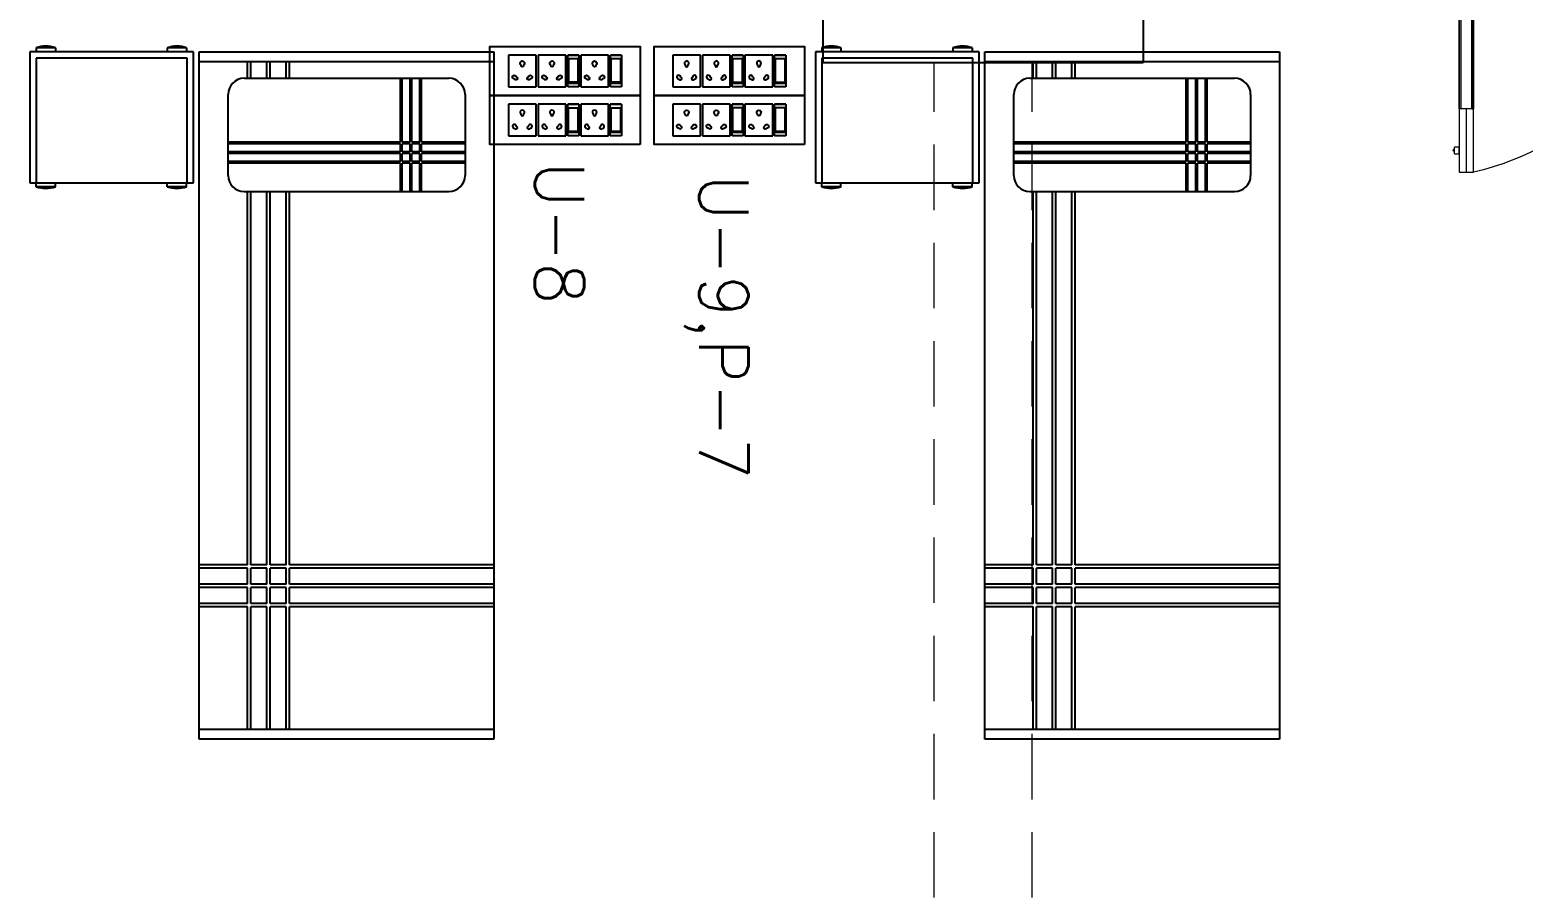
# Model space of a CAD drawing. Extents: x 11369658 to 11598203, y -3946797 to -3787209.
# Drawn here: x 11396815 to 11401377, y -3907160 to -3904526 of the extents above; entities that cross this region are included whole.
import ezdxf

# ---------------------------------------------------------------- set-up
doc = ezdxf.new("R2010")
doc.units = 0
doc.header["$MEASUREMENT"] = 0
doc.linetypes.add('CENTER', pattern=[0])
doc.linetypes.add('HIDDEN', pattern=[0.375, 0.25, -0.125])
doc.layers.get('0').update_dxf_attribs({"linetype": 'CONTINUOUS'})
for name, color, linetype in [('BEAM', 251, 'CONTINUOUS'), ('ELE-8M 6-16A UPS SOCKET', 223, 'CONTINUOUS'), ('ELE-8M RAW POWER SOCKET', 122, 'CONTINUOUS')]:
    doc.layers.add(name, color=color, linetype=linetype)
doc.layers.add('Double Leaf Door', color=4, linetype='CONTINUOUS', lineweight=18)
doc.layers.add('ELE-POWER SOCKET TEXT', color=7, linetype='CONTINUOUS', lineweight=5)
doc.styles.get("Standard").update_dxf_attribs({"font": 'arial.ttf'})

# ---------------------------------------------------------------- blocks, each defined once
blk = doc.blocks.new('1500x2100x50 DD')
at = {"layer": 'Double Leaf Door'}
for points in [[(44.2, 213.9), (49.1, 213.9), (49.1, 510.4), (44.2, 510.4)], [(87.8, 510.4), (82.8, 510.4), (82.8, 213.9), (87.8, 213.9)], [(1412.2, 510.4), (1417.2, 510.4), (1417.2, 213.9), (1412.2, 213.9)], [(1455.8, 213.9), (1450.9, 213.9), (1450.9, 510.4), (1455.8, 510.4)]]:
    blk.add_hatch(color=6, dxfattribs=at).paths.add_polyline_path(points)
at = {"layer": 'Double Leaf Door', "color": 8}
for p, q in [((44.2, 50), (44.2, 704.2)), ((44.2, 704.2), (87.8, 704.2)), ((66, 510.4), (66, 704.2)), ((87.8, 704.2), (87.8, 50)), ((1455.8, 704.2), (1412.2, 704.2)), ((1412.2, 704.2), (1412.2, 50)), ((1434, 510.4), (1434, 704.2)), ((1455.8, 50), (1455.8, 704.2)), ((29.8, 646.7), (29.8, 628.8)), ((44.2, 648.7), (31.7, 648.7)), ((44.2, 648.7), (44.2, 626.8)), ((1455.8, 648.7), (1468.3, 648.7)), ((1455.8, 648.7), (1455.8, 626.8)), ((1470.2, 646.7), (1470.2, 628.8)), ((31.7, 626.8), (44.2, 626.8)), ((1468.3, 626.8), (1455.8, 626.8)), ((66, 50), (66, 213.9)), ((1434, 50), (1434, 213.9)), ((0, 50), (0, 0)), ((40.2, 50), (0, 50)), ((2, 48), (2, 2)), ((38.2, 48), (2, 48)), ((38.2, 3), (38.2, 48)), ((40.2, 5), (40.2, 50)), ((87.8, 50), (44.2, 50)), ((1412.2, 50), (1455.8, 50)), ((1459.8, 5), (1459.8, 50)), ((1459.8, 50), (1500, 50)), ((1461.8, 3), (1461.8, 48)), ((1461.8, 48), (1498, 48)), ((1498, 48), (1498, 2)), ((1500, 50), (1500, 0)), ((0, 0), (40.2, 0)), ((2, 2), (40.2, 2)), ((50.1, 3), (38.2, 3)), ((52.1, 5), (40.2, 5)), ((40.2, 2), (50.1, 2)), ((40.2, 0), (52.1, 0)), ((50.1, 2), (50.1, 3)), ((52.1, 0), (52.1, 5)), ((1447.9, 0), (1447.9, 5)), ((1447.9, 5), (1459.8, 5)), ((1459.8, 0), (1447.9, 0)), ((1449.9, 2), (1449.9, 3)), ((1449.9, 3), (1461.8, 3)), ((1459.8, 2), (1449.9, 2)), ((1498, 2), (1459.8, 2)), ((1500, 0), (1459.8, 0))]:
    blk.add_line(p, q, dxfattribs=at)
at = {"layer": 'Double Leaf Door', "color": 6}
for p, q in [((87.8, 510.4), (44.2, 510.4)), ((44.2, 510.4), (44.2, 213.9)), ((49.1, 213.9), (49.1, 510.4)), ((82.8, 213.9), (82.8, 510.4)), ((87.8, 213.9), (87.8, 510.4)), ((1412.2, 213.9), (1412.2, 510.4)), ((1412.2, 510.4), (1455.8, 510.4)), ((1417.2, 213.9), (1417.2, 510.4)), ((1450.9, 213.9), (1450.9, 510.4)), ((1455.8, 510.4), (1455.8, 213.9)), ((44.2, 213.9), (87.8, 213.9)), ((1455.8, 213.9), (1412.2, 213.9))]:
    blk.add_line(p, q, dxfattribs=at)
at = {"layer": 'Double Leaf Door', "color": 6, "ltscale": 100}
for p, q in [((82.8, 510.4), (82.8, 213.9)), ((1417.2, 510.4), (1417.2, 213.9))]:
    blk.add_line(p, q, dxfattribs=at)
at = {"layer": 'Double Leaf Door', "color": 6}
for points in [[(44.2, 510.4), (44.2, 213.9), (49.1, 213.9), (49.1, 510.4), (44.2, 510.4)], [(87.8, 510.4), (87.8, 213.9), (82.8, 213.9), (82.8, 510.4), (87.8, 510.4)], [(1412.2, 510.4), (1412.2, 213.9), (1417.2, 213.9), (1417.2, 510.4), (1412.2, 510.4)], [(1455.8, 510.4), (1455.8, 213.9), (1450.9, 213.9), (1450.9, 510.4), (1455.8, 510.4)]]:
    blk.add_lwpolyline(points, dxfattribs=at)
at = {"layer": 'Double Leaf Door', "ltscale": 5000}
for points in [[(44.2, 510.4), (44.2, 213.9), (49.1, 213.9), (49.1, 510.4), (44.2, 510.4)], [(1455.8, 510.4), (1455.8, 213.9), (1450.9, 213.9), (1450.9, 510.4), (1455.8, 510.4)]]:
    blk.add_lwpolyline(points, dxfattribs=at)
at = {"layer": 'Double Leaf Door', "color": 8}
for centre, radius, start, end in [((-116.2, -164.4), 892.3, 13.906, 76.7864), ((1616.2, -164.4), 892.3, 103.2136, 166.094), ((29.8, 637.7), 3.72, 90, 270), ((31.7, 646.7), 1.98, 90, 180), ((1468.3, 646.7), 1.98, 0, 90), ((1470.2, 637.7), 3.72, 270, 90), ((31.7, 628.8), 1.98, 180, 270), ((1468.3, 628.8), 1.98, 270, 0)]:
    blk.add_arc(centre, radius, start, end, dxfattribs=at)
blk = doc.blocks.new('8M UPS SOCKET')
at = {"layer": 'ELE-8M 6-16A UPS SOCKET', "color": 223, "ltscale": 300}
for p, q in [((-268.1, 82.3), (-268.1, 17.7)), ((-211.4, 82.3), (-268.1, 82.3)), ((-211.4, 17.7), (-211.4, 82.3)), ((-207.7, 82.3), (-207.7, 17.7)), ((-151, 82.3), (-207.7, 82.3)), ((-151, 17.7), (-151, 82.3)), ((-147.2, 17.7), (-147.2, 82.3)), ((-147.2, 82.3), (-124.7, 82.3)), ((-124.7, 82.3), (-147.2, 82.3)), ((-145.4, 24.7), (-145.4, 75.3)), ((-145.4, 75.3), (-126.6, 75.3)), ((-126.6, 75.3), (-126.6, 24.7)), ((-124.7, 82.3), (-124.7, 17.7)), ((-124.7, 82.3), (-124.7, 17.7)), ((-64.3, 82.3), (-120.9, 82.3)), ((-120.9, 82.3), (-120.9, 17.7)), ((-64.3, 17.7), (-64.3, 82.3)), ((-60.5, 17.7), (-60.5, 82.3)), ((-60.5, 82.3), (-38, 82.3)), ((-38, 82.3), (-60.5, 82.3)), ((-58.6, 24.7), (-58.6, 75.3)), ((-58.6, 75.3), (-39.9, 75.3)), ((-39.9, 75.3), (-39.9, 24.7)), ((-38, 82.3), (-38, 17.7)), ((-38, 82.3), (-38, 17.7)), ((-268.1, 17.7), (-211.4, 17.7)), ((-207.7, 17.7), (-151, 17.7)), ((-124.7, 17.7), (-147.2, 17.7)), ((-126.6, 26.9), (-145.4, 26.9)), ((-126.6, 24.7), (-145.4, 24.7)), ((-120.9, 17.7), (-64.3, 17.7)), ((-38, 17.7), (-60.5, 17.7)), ((-39.9, 26.9), (-58.6, 26.9)), ((-39.9, 24.7), (-58.6, 24.7))]:
    blk.add_line(p, q, dxfattribs=at)
blk.add_lwpolyline([(0, 0), (-306.1, 0), (-306.1, 100), (0, 100)], close=True, dxfattribs=at)
for centre, radius, start, end in [((-239.8, 66), 4.41, 307.1584, 232.8416), ((-239.8, 61.6), 2.81, 161.4031, 18.5969), ((-179.3, 66), 4.41, 307.1584, 232.8416), ((-179.3, 61.6), 2.81, 161.4031, 18.5969), ((-92.6, 66), 4.41, 307.1584, 232.8416), ((-92.6, 61.6), 2.81, 161.4031, 18.5969), ((-255.9, 37.4), 3.8, 5.2689, 272.51), ((-252.9, 34.8), 3.07, 202.6838, 75.0951), ((-226.6, 34.8), 3.07, 104.9049, 337.3162), ((-223.6, 37.4), 3.8, 267.49, 174.7311), ((-195.5, 37.4), 3.8, 5.2689, 272.51), ((-192.5, 34.8), 3.07, 202.6838, 75.0951), ((-166.2, 34.8), 3.07, 104.9049, 337.3162), ((-163.2, 37.4), 3.8, 267.49, 174.7311), ((-108.8, 37.4), 3.8, 5.2689, 272.51), ((-105.8, 34.8), 3.07, 202.6838, 75.0951), ((-79.5, 34.8), 3.07, 104.9049, 337.3162), ((-76.5, 37.4), 3.8, 267.49, 174.7311)]:
    blk.add_arc(centre, radius, start, end, dxfattribs=at)
blk = doc.blocks.new('8m raw')
at = {"layer": 'ELE-8M 6-16A UPS SOCKET', "color": 123, "ltscale": 300}
for p, q in [((57.4, 123.5), (142.4, 123.5)), ((57.4, 26.5), (57.4, 123.5)), ((142.4, 123.5), (142.4, 26.5)), ((148.1, 123.5), (233.1, 123.5)), ((148.1, 26.5), (148.1, 123.5)), ((233.1, 123.5), (233.1, 26.5)), ((272.5, 123.5), (238.7, 123.5)), ((238.7, 123.5), (238.7, 26.5)), ((269.7, 112.9), (241.5, 112.9)), ((241.5, 112.9), (241.5, 37)), ((269.7, 109.6), (241.5, 109.6)), ((269.7, 37), (269.7, 112.9)), ((272.5, 26.5), (272.5, 123.5)), ((272.5, 26.5), (272.5, 123.5)), ((278.2, 26.5), (278.2, 123.5)), ((278.2, 123.5), (363.2, 123.5)), ((363.2, 123.5), (363.2, 26.5)), ((402.6, 123.5), (368.8, 123.5)), ((368.8, 123.5), (368.8, 26.5)), ((399.8, 112.9), (371.6, 112.9)), ((371.6, 112.9), (371.6, 37)), ((399.8, 109.6), (371.6, 109.6)), ((399.8, 37), (399.8, 112.9)), ((402.6, 26.5), (402.6, 123.5)), ((402.6, 26.5), (402.6, 123.5)), ((142.4, 26.5), (57.4, 26.5)), ((233.1, 26.5), (148.1, 26.5)), ((272.5, 26.5), (238.7, 26.5)), ((238.7, 26.5), (272.5, 26.5)), ((241.5, 37), (269.7, 37)), ((363.2, 26.5), (278.2, 26.5)), ((402.6, 26.5), (368.8, 26.5)), ((368.8, 26.5), (402.6, 26.5)), ((371.6, 37), (399.8, 37))]:
    blk.add_line(p, q, dxfattribs=at)
blk.add_lwpolyline([(459.6, 150), (0.4, 150), (0.4, 0), (459.6, 0)], close=True, dxfattribs=at)
for centre, radius, start, end in [((75.7, 93.9), 5.7, 87.49, 354.7311), ((80.2, 97.9), 4.6, 284.9049, 157.3162), ((119.6, 97.9), 4.6, 22.6838, 255.0951), ((124.1, 93.9), 5.7, 185.2689, 92.51), ((166.3, 93.9), 5.7, 87.49, 354.7311), ((170.8, 97.9), 4.6, 284.9049, 157.3162), ((210.3, 97.9), 4.6, 22.6838, 255.0951), ((214.8, 93.9), 5.7, 185.2689, 92.51), ((296.4, 93.9), 5.7, 87.49, 354.7311), ((300.9, 97.9), 4.6, 284.9049, 157.3162), ((340.4, 97.9), 4.6, 22.6838, 255.0951), ((344.9, 93.9), 5.7, 185.2689, 92.51), ((99.9, 51), 6.62, 127.1584, 52.8416), ((99.9, 57.7), 4.22, 341.4031, 198.5969), ((190.6, 51), 6.62, 127.1584, 52.8416), ((190.6, 57.7), 4.22, 341.4031, 198.5969), ((320.7, 51), 6.62, 127.1584, 52.8416), ((320.7, 57.7), 4.22, 341.4031, 198.5969)]:
    blk.add_arc(centre, radius, start, end, dxfattribs=at)

msp = doc.modelspace()

# ---------------------------------------------------------------- linework, layer by layer
at = {"color": 8, "lineweight": 25, "ltscale": 500}
for p, q in [((11399238.3, -3904626.4), (11399238.3, -3904326.4)), ((11400216.6, -3904326.4), (11400216.6, -3904626.4)), ((11400216.6, -3904626.4), (11399238.3, -3904626.4))]:
    msp.add_line(p, q, dxfattribs=at)
at = {"color": 8, "lineweight": 25}
for p, q in [((11396893.1, -3904580.6), (11396834, -3904580.6)), ((11396834, -3904580.6), (11396834, -3904592.8)), ((11396893.1, -3904580.6), (11396893.1, -3904592.8)), ((11397294.1, -3904580.6), (11397235.1, -3904580.6)), ((11397235.1, -3904580.6), (11397235.1, -3904592.8)), ((11397294.1, -3904580.6), (11397294.1, -3904592.8)), ((11399293.1, -3904580.6), (11399234.1, -3904580.6)), ((11399234.1, -3904580.6), (11399234.1, -3904592.8)), ((11399293.1, -3904580.6), (11399293.1, -3904592.8)), ((11399694.2, -3904580.6), (11399635.1, -3904580.6)), ((11399635.1, -3904580.6), (11399635.1, -3904592.8)), ((11399694.2, -3904580.6), (11399694.2, -3904592.8)), ((11397315.2, -3904592.8), (11396815.2, -3904592.8)), ((11396815.2, -3904592.8), (11396815.2, -3904992.8)), ((11397295.5, -3904612.5), (11396834.9, -3904612.5)), ((11396834.9, -3904612.5), (11396834.9, -3904992.8)), ((11397295.5, -3904992.8), (11397295.5, -3904612.5)), ((11397315.2, -3904992.8), (11397315.2, -3904592.8)), ((11397332.7, -3906692.8), (11397332.7, -3904592.8)), ((11397332.7, -3904592.8), (11398232.7, -3904592.8)), ((11397332.7, -3904622.3), (11398232.7, -3904622.3)), ((11398232.7, -3904592.8), (11398232.7, -3906692.8)), ((11399715.2, -3904592.8), (11399215.2, -3904592.8)), ((11399215.2, -3904592.8), (11399215.2, -3904992.8)), ((11399695.5, -3904612.5), (11399234.9, -3904612.5)), ((11399234.9, -3904612.5), (11399234.9, -3904992.8)), ((11399695.5, -3904992.8), (11399695.5, -3904612.5)), ((11399715.2, -3904992.8), (11399715.2, -3904592.8)), ((11399732.7, -3906692.8), (11399732.7, -3904592.8)), ((11399732.7, -3904592.8), (11400632.7, -3904592.8)), ((11399732.7, -3904622.3), (11400632.7, -3904622.3)), ((11400632.7, -3904592.8), (11400632.7, -3906692.8)), ((11397470, -3904673.8), (11398095.4, -3904673.8)), ((11399870.1, -3904673.8), (11400495.4, -3904673.8)), ((11397420.8, -3904970.4), (11397420.8, -3904723)), ((11398144.6, -3904723), (11398144.6, -3904970.4)), ((11399820.8, -3904970.4), (11399820.8, -3904723)), ((11400544.6, -3904723), (11400544.6, -3904970.4)), ((11396815.2, -3904992.8), (11397315.2, -3904992.8)), ((11396834, -3905004.9), (11396834, -3904992.8)), ((11396893.1, -3905004.9), (11396893.1, -3904992.8)), ((11397235.1, -3905004.9), (11397235.1, -3904992.8)), ((11397294.1, -3905004.9), (11397294.1, -3904992.8)), ((11399215.2, -3904992.8), (11399715.2, -3904992.8)), ((11399234.1, -3905004.9), (11399234.1, -3904992.8)), ((11399293.1, -3905004.9), (11399293.1, -3904992.8)), ((11399635.1, -3905004.9), (11399635.1, -3904992.8)), ((11399694.2, -3905004.9), (11399694.2, -3904992.8)), ((11396893.1, -3905004.9), (11396834, -3905004.9)), ((11397294.1, -3905004.9), (11397235.1, -3905004.9)), ((11397470, -3905019.7), (11398095.4, -3905019.7)), ((11399293.1, -3905004.9), (11399234.1, -3905004.9)), ((11399694.2, -3905004.9), (11399635.1, -3905004.9)), ((11399870.1, -3905019.7), (11400495.4, -3905019.7)), ((11398232.7, -3906663.2), (11397332.7, -3906663.2)), ((11400632.7, -3906663.2), (11399732.7, -3906663.2)), ((11398232.7, -3906692.8), (11397332.7, -3906692.8)), ((11400632.7, -3906692.8), (11399732.7, -3906692.8))]:
    msp.add_line(p, q, dxfattribs=at)
at = {"color": 8, "lineweight": 25, "ltscale": 0.75}
for p, q in [((11397480.3, -3904673.8), (11397480.3, -3904622.3)), ((11397490.2, -3904673.8), (11397490.2, -3904622.3)), ((11397539.4, -3904673.8), (11397539.4, -3904622.3)), ((11397549.2, -3904673.8), (11397549.2, -3904622.3)), ((11397598.5, -3904673.8), (11397598.5, -3904622.3)), ((11397608.3, -3904673.8), (11397608.3, -3904622.3)), ((11399880.4, -3904673.8), (11399880.4, -3904622.3)), ((11399890.2, -3904673.8), (11399890.2, -3904622.3)), ((11399939.4, -3904673.8), (11399939.4, -3904622.3)), ((11399949.3, -3904673.8), (11399949.3, -3904622.3)), ((11399998.5, -3904673.8), (11399998.5, -3904622.3)), ((11400008.3, -3904673.8), (11400008.3, -3904622.3)), ((11397947.8, -3904868.8), (11397947.8, -3904673.8)), ((11397952.8, -3904868.8), (11397952.8, -3904673.8)), ((11397977.4, -3904868.8), (11397977.4, -3904673.8)), ((11397982.3, -3904868.8), (11397982.3, -3904673.8)), ((11398006.9, -3904868.8), (11398006.9, -3904673.8)), ((11398011.8, -3904868.8), (11398011.8, -3904673.8)), ((11400347.9, -3904868.8), (11400347.9, -3904673.8)), ((11400352.8, -3904868.8), (11400352.8, -3904673.8)), ((11400377.4, -3904868.8), (11400377.4, -3904673.8)), ((11400382.3, -3904868.8), (11400382.3, -3904673.8)), ((11400406.9, -3904868.8), (11400406.9, -3904673.8)), ((11400411.8, -3904868.8), (11400411.8, -3904673.8)), ((11397947.8, -3904868.8), (11397420.8, -3904868.8)), ((11397947.8, -3904873.7), (11397420.8, -3904873.7)), ((11397947.8, -3904898.3), (11397420.8, -3904898.3)), ((11397947.8, -3904903.2), (11397420.8, -3904903.2)), ((11397947.8, -3904898.3), (11397947.8, -3904873.7)), ((11397947.8, -3904927.9), (11397947.8, -3904903.2)), ((11397977.4, -3904868.8), (11397952.8, -3904868.8)), ((11397952.8, -3904898.3), (11397952.8, -3904873.7)), ((11397977.4, -3904873.7), (11397952.8, -3904873.7)), ((11397977.4, -3904898.3), (11397952.8, -3904898.3)), ((11397977.4, -3904903.2), (11397952.8, -3904903.2)), ((11397952.8, -3904927.9), (11397952.8, -3904903.2)), ((11397977.4, -3904898.3), (11397977.4, -3904873.7)), ((11397977.4, -3904927.9), (11397977.4, -3904903.2)), ((11398006.9, -3904868.8), (11397982.3, -3904868.8)), ((11397982.3, -3904898.3), (11397982.3, -3904873.7)), ((11398006.9, -3904873.7), (11397982.3, -3904873.7)), ((11398006.9, -3904898.3), (11397982.3, -3904898.3)), ((11398006.9, -3904903.2), (11397982.3, -3904903.2)), ((11397982.3, -3904927.9), (11397982.3, -3904903.2)), ((11398006.9, -3904898.3), (11398006.9, -3904873.7)), ((11398006.9, -3904927.9), (11398006.9, -3904903.2)), ((11398144.6, -3904868.8), (11398011.8, -3904868.8)), ((11398011.8, -3904898.3), (11398011.8, -3904873.7)), ((11398144.6, -3904873.7), (11398011.8, -3904873.7)), ((11398144.6, -3904898.3), (11398011.8, -3904898.3)), ((11398011.8, -3904927.9), (11398011.8, -3904903.2)), ((11398144.6, -3904903.2), (11398011.8, -3904903.2)), ((11400347.9, -3904868.8), (11399820.8, -3904868.8)), ((11400347.9, -3904873.7), (11399820.8, -3904873.7)), ((11400347.9, -3904898.3), (11399820.8, -3904898.3)), ((11400347.9, -3904903.2), (11399820.8, -3904903.2)), ((11400347.9, -3904898.3), (11400347.9, -3904873.7)), ((11400347.9, -3904927.9), (11400347.9, -3904903.2)), ((11400377.4, -3904868.8), (11400352.8, -3904868.8)), ((11400352.8, -3904898.3), (11400352.8, -3904873.7)), ((11400377.4, -3904873.7), (11400352.8, -3904873.7)), ((11400377.4, -3904898.3), (11400352.8, -3904898.3)), ((11400377.4, -3904903.2), (11400352.8, -3904903.2)), ((11400352.8, -3904927.9), (11400352.8, -3904903.2)), ((11400377.4, -3904898.3), (11400377.4, -3904873.7)), ((11400377.4, -3904927.9), (11400377.4, -3904903.2)), ((11400406.9, -3904868.8), (11400382.3, -3904868.8)), ((11400382.3, -3904898.3), (11400382.3, -3904873.7)), ((11400406.9, -3904873.7), (11400382.3, -3904873.7)), ((11400406.9, -3904898.3), (11400382.3, -3904898.3)), ((11400406.9, -3904903.2), (11400382.3, -3904903.2)), ((11400382.3, -3904927.9), (11400382.3, -3904903.2)), ((11400406.9, -3904898.3), (11400406.9, -3904873.7)), ((11400406.9, -3904927.9), (11400406.9, -3904903.2)), ((11400544.6, -3904868.8), (11400411.8, -3904868.8)), ((11400411.8, -3904898.3), (11400411.8, -3904873.7)), ((11400544.6, -3904873.7), (11400411.8, -3904873.7)), ((11400544.6, -3904898.3), (11400411.8, -3904898.3)), ((11400411.8, -3904927.9), (11400411.8, -3904903.2)), ((11400544.6, -3904903.2), (11400411.8, -3904903.2)), ((11397947.8, -3904927.9), (11397420.8, -3904927.9)), ((11397947.8, -3904932.8), (11397420.8, -3904932.8)), ((11397947.8, -3905019.7), (11397947.8, -3904932.8)), ((11397977.4, -3904927.9), (11397952.8, -3904927.9)), ((11397977.4, -3904932.8), (11397952.8, -3904932.8)), ((11397952.8, -3905019.7), (11397952.8, -3904932.8)), ((11397977.4, -3905019.7), (11397977.4, -3904932.8)), ((11398006.9, -3904927.9), (11397982.3, -3904927.9)), ((11398006.9, -3904932.8), (11397982.3, -3904932.8)), ((11397982.3, -3905019.7), (11397982.3, -3904932.8)), ((11398006.9, -3905019.7), (11398006.9, -3904932.8)), ((11398144.6, -3904927.9), (11398011.8, -3904927.9)), ((11398144.6, -3904932.8), (11398011.8, -3904932.8)), ((11398011.8, -3905019.7), (11398011.8, -3904932.8)), ((11400347.9, -3904927.9), (11399820.8, -3904927.9)), ((11400347.9, -3904932.8), (11399820.8, -3904932.8)), ((11400347.9, -3905019.7), (11400347.9, -3904932.8)), ((11400377.4, -3904927.9), (11400352.8, -3904927.9)), ((11400377.4, -3904932.8), (11400352.8, -3904932.8)), ((11400352.8, -3905019.7), (11400352.8, -3904932.8)), ((11400377.4, -3905019.7), (11400377.4, -3904932.8)), ((11400406.9, -3904927.9), (11400382.3, -3904927.9)), ((11400406.9, -3904932.8), (11400382.3, -3904932.8)), ((11400382.3, -3905019.7), (11400382.3, -3904932.8)), ((11400406.9, -3905019.7), (11400406.9, -3904932.8)), ((11400544.6, -3904927.9), (11400411.8, -3904927.9)), ((11400544.6, -3904932.8), (11400411.8, -3904932.8)), ((11400411.8, -3905019.7), (11400411.8, -3904932.8)), ((11397480.3, -3906159.9), (11397480.3, -3905019.7)), ((11397490.2, -3906159.9), (11397490.2, -3905019.7)), ((11397539.4, -3906159.9), (11397539.4, -3905019.7)), ((11397549.2, -3906159.9), (11397549.2, -3905019.7)), ((11397598.5, -3906159.9), (11397598.5, -3905019.7)), ((11397608.3, -3906159.9), (11397608.3, -3905019.7)), ((11399880.4, -3906159.9), (11399880.4, -3905019.7)), ((11399890.2, -3906159.9), (11399890.2, -3905019.7)), ((11399939.4, -3906159.9), (11399939.4, -3905019.7)), ((11399949.3, -3906159.9), (11399949.3, -3905019.7)), ((11399998.5, -3906159.9), (11399998.5, -3905019.7)), ((11400008.3, -3906159.9), (11400008.3, -3905019.7)), ((11397480.3, -3906159.9), (11397332.7, -3906159.9)), ((11397480.3, -3906169.8), (11397332.7, -3906169.8)), ((11397480.3, -3906219), (11397480.3, -3906169.8)), ((11397539.4, -3906159.9), (11397490.2, -3906159.9)), ((11397490.2, -3906219), (11397490.2, -3906169.8)), ((11397539.4, -3906169.8), (11397490.2, -3906169.8)), ((11397539.4, -3906219), (11397539.4, -3906169.8)), ((11397598.5, -3906159.9), (11397549.2, -3906159.9)), ((11397549.2, -3906219), (11397549.2, -3906169.8)), ((11397598.5, -3906169.8), (11397549.2, -3906169.8)), ((11397598.5, -3906219), (11397598.5, -3906169.8)), ((11398232.7, -3906159.9), (11397608.3, -3906159.9)), ((11397608.3, -3906219), (11397608.3, -3906169.8)), ((11398232.7, -3906169.8), (11397608.3, -3906169.8)), ((11399880.4, -3906159.9), (11399732.7, -3906159.9)), ((11399880.4, -3906169.8), (11399732.7, -3906169.8)), ((11399880.4, -3906219), (11399880.4, -3906169.8)), ((11399939.4, -3906159.9), (11399890.2, -3906159.9)), ((11399890.2, -3906219), (11399890.2, -3906169.8)), ((11399939.4, -3906169.8), (11399890.2, -3906169.8)), ((11399939.4, -3906219), (11399939.4, -3906169.8)), ((11399998.5, -3906159.9), (11399949.3, -3906159.9)), ((11399949.3, -3906219), (11399949.3, -3906169.8)), ((11399998.5, -3906169.8), (11399949.3, -3906169.8)), ((11399998.5, -3906219), (11399998.5, -3906169.8)), ((11400632.7, -3906159.9), (11400008.3, -3906159.9)), ((11400008.3, -3906219), (11400008.3, -3906169.8)), ((11400632.7, -3906169.8), (11400008.3, -3906169.8)), ((11397480.3, -3906219), (11397332.7, -3906219)), ((11397480.3, -3906228.8), (11397332.7, -3906228.8)), ((11397480.3, -3906278.1), (11397480.3, -3906228.8)), ((11397539.4, -3906219), (11397490.2, -3906219)), ((11397490.2, -3906278.1), (11397490.2, -3906228.8)), ((11397539.4, -3906228.8), (11397490.2, -3906228.8)), ((11397539.4, -3906278.1), (11397539.4, -3906228.8)), ((11397598.5, -3906219), (11397549.2, -3906219)), ((11397549.2, -3906278.1), (11397549.2, -3906228.8)), ((11397598.5, -3906228.8), (11397549.2, -3906228.8)), ((11397598.5, -3906278.1), (11397598.5, -3906228.8)), ((11398232.7, -3906219), (11397608.3, -3906219)), ((11397608.3, -3906278.1), (11397608.3, -3906228.8)), ((11398232.7, -3906228.8), (11397608.3, -3906228.8)), ((11399880.4, -3906219), (11399732.7, -3906219)), ((11399880.4, -3906228.8), (11399732.7, -3906228.8)), ((11399880.4, -3906278.1), (11399880.4, -3906228.8)), ((11399939.4, -3906219), (11399890.2, -3906219)), ((11399890.2, -3906278.1), (11399890.2, -3906228.8)), ((11399939.4, -3906228.8), (11399890.2, -3906228.8)), ((11399939.4, -3906278.1), (11399939.4, -3906228.8)), ((11399998.5, -3906219), (11399949.3, -3906219)), ((11399949.3, -3906278.1), (11399949.3, -3906228.8)), ((11399998.5, -3906228.8), (11399949.3, -3906228.8)), ((11399998.5, -3906278.1), (11399998.5, -3906228.8)), ((11400632.7, -3906219), (11400008.3, -3906219)), ((11400008.3, -3906278.1), (11400008.3, -3906228.8)), ((11400632.7, -3906228.8), (11400008.3, -3906228.8)), ((11397480.3, -3906278.1), (11397332.7, -3906278.1)), ((11397539.4, -3906278.1), (11397490.2, -3906278.1)), ((11397598.5, -3906278.1), (11397549.2, -3906278.1)), ((11398232.7, -3906278.1), (11397608.3, -3906278.1)), ((11399880.4, -3906278.1), (11399732.7, -3906278.1)), ((11399939.4, -3906278.1), (11399890.2, -3906278.1)), ((11399998.5, -3906278.1), (11399949.3, -3906278.1)), ((11400632.7, -3906278.1), (11400008.3, -3906278.1)), ((11397480.3, -3906287.9), (11397332.7, -3906287.9)), ((11397480.3, -3906663.2), (11397480.3, -3906287.9)), ((11397490.2, -3906663.2), (11397490.2, -3906287.9)), ((11397539.4, -3906287.9), (11397490.2, -3906287.9)), ((11397539.4, -3906663.2), (11397539.4, -3906287.9)), ((11397549.2, -3906663.2), (11397549.2, -3906287.9)), ((11397598.5, -3906287.9), (11397549.2, -3906287.9)), ((11397598.5, -3906663.2), (11397598.5, -3906287.9)), ((11397608.3, -3906663.2), (11397608.3, -3906287.9)), ((11398232.7, -3906287.9), (11397608.3, -3906287.9)), ((11399880.4, -3906287.9), (11399732.7, -3906287.9)), ((11399880.4, -3906663.2), (11399880.4, -3906287.9)), ((11399890.2, -3906663.2), (11399890.2, -3906287.9)), ((11399939.4, -3906287.9), (11399890.2, -3906287.9)), ((11399939.4, -3906663.2), (11399939.4, -3906287.9)), ((11399949.3, -3906663.2), (11399949.3, -3906287.9)), ((11399998.5, -3906287.9), (11399949.3, -3906287.9)), ((11399998.5, -3906663.2), (11399998.5, -3906287.9)), ((11400008.3, -3906663.2), (11400008.3, -3906287.9)), ((11400632.7, -3906287.9), (11400008.3, -3906287.9))]:
    msp.add_line(p, q, dxfattribs=at)
at = {"color": 8}
for centre, radius, start, end in [((11396863.6, -3904666.8), 91.1, 71.0753, 108.9246), ((11397264.6, -3904666.8), 91.1, 71.0753, 108.9246), ((11399263.6, -3904666.8), 91.1, 71.0753, 108.9246), ((11399664.6, -3904666.8), 91.1, 71.0753, 108.9246), ((11397470, -3904723), 49.2, 90, 180), ((11398095.4, -3904723), 49.2, 360, 90), ((11399870.1, -3904723), 49.2, 90, 180), ((11400495.4, -3904723), 49.2, 360, 90), ((11397470, -3904970.4), 49.2, 180, 270), ((11398095.4, -3904970.4), 49.2, 270, 360), ((11399870.1, -3904970.4), 49.2, 180, 270), ((11400495.4, -3904970.4), 49.2, 270, 360), ((11396863.6, -3904918.8), 91.1, 251.0753, 288.9246), ((11397264.6, -3904918.8), 91.1, 251.0753, 288.9246), ((11399263.6, -3904918.8), 91.1, 251.0753, 288.9246), ((11399664.6, -3904918.8), 91.1, 251.0753, 288.9246)]:
    msp.add_arc(centre, radius, start, end, dxfattribs=at)
at = {"layer": 'BEAM', "color": 8, "linetype": 'HIDDEN', "lineweight": 18, "ltscale": 800}
for p, q in [((11399577.5, -3910476.3), (11399577.5, -3904626.4)), ((11399877.5, -3910476.3), (11399877.5, -3904626.4))]:
    msp.add_line(p, q, dxfattribs=at)

# ---------------------------------------------------------------- block references
at = {"layer": 'Double Leaf Door', "xscale": -1, "rotation": 180}
msp.add_blockref('1500x2100x50 DD', (11401137.4, -3904256.4), dxfattribs=at)
at = {"layer": 'ELE-8M 6-16A UPS SOCKET', "linetype": 'ByBlock', "xscale": 1.5, "yscale": 1.5, "zscale": 1.5}
for p in [(11399181.2, -3904726.4), (11398679.2, -3904876.4)]:
    msp.add_blockref('8M UPS SOCKET', p, dxfattribs=at)
at = {"layer": 'ELE-8M RAW POWER SOCKET', "color": 0, "linetype": 'CENTER', "ltscale": 500, "xscale": -1, "rotation": 180}
for p in [(11398219.7, -3904576.4), (11398721.6, -3904726.4)]:
    msp.add_blockref('8m raw', p, dxfattribs=at)

# ---------------------------------------------------------------- texts
at = {"layer": 'ELE-POWER SOCKET TEXT', "color": 0, "linetype": 'CENTER', "ltscale": 500, "char_height": 150, "width": 3324.973, "attachment_point": 1, "rotation": 270}
for s, insert in [('{\\Fromans|c0;U-8}', (11398508.1, -3904927.4)), ('{\\Fromans|c0;U-9,P-7}', (11399010.1, -3904967.4))]:
    msp.add_mtext(s, dxfattribs=dict(at, insert=insert))

doc.saveas('drawing.dxf')
